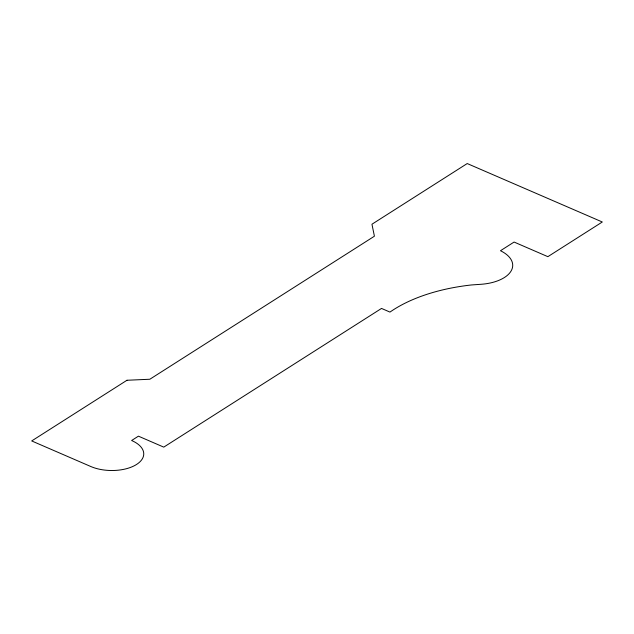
<?xml version="1.0" encoding="UTF-8"?>
<svg xmlns="http://www.w3.org/2000/svg" width="634" height="634" viewBox="0 0 634 634"><rect width="100%" height="100%" fill="white"/><g stroke="black" fill="none" stroke-linecap="round" stroke-linejoin="round"><path stroke-width="0.95" d="M126.966 380.265L31.7 440.939L90.797 466.513A32.532 16.999 0.9 0 0 136.54 464.468A32.532 16.999 0.9 0 0 131.626 440.503L138.434 436.168L163.762 447.129L381.517 308.433L389.965 312.087A140.748 73.544 0.9 0 1 471.371 284.967L481.618 284.246A37.422 19.551 0.9 0 0 511.21 270.797A37.422 19.551 0.9 0 0 500.48 250.723L514.087 242.053L547.863 256.667L602.3 221.995L467.218 163.548L371.952 224.23L374.409 236.213L149.838 379.243L126.966 380.265"/></g></svg>
